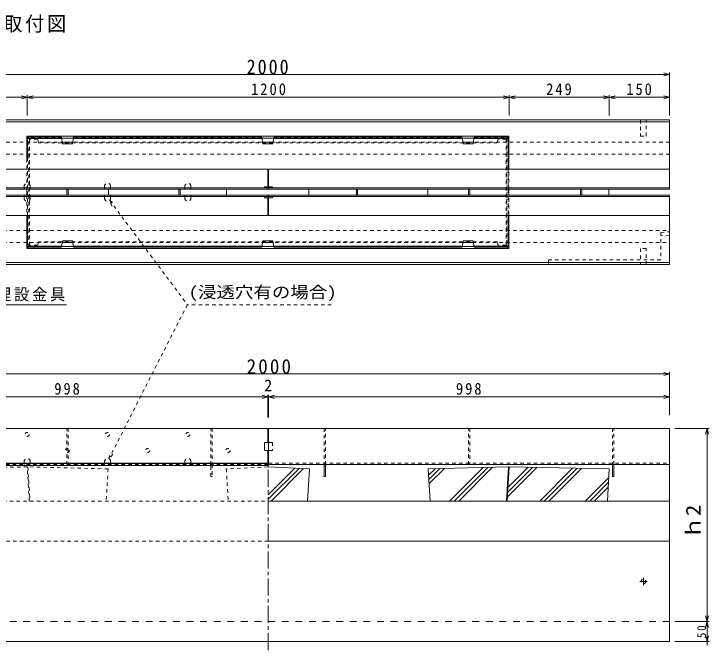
# Model space of a CAD drawing. Units: millimetres, scale not verified. Extents: x -2 to 7771, y -2 to 5790.
# Drawn here: x 6040 to 7771, y 4200 to 5783 of the extents above; entities that cross this region are included whole.
import ezdxf
from ezdxf.enums import TextEntityAlignment as Align

# ---------------------------------------------------------------- set-up
doc = ezdxf.new("R2010")
doc.units = ezdxf.units.MM
doc.header["$LTSCALE"] = 10
for name, pattern in [('USER1', [1.693334, 0.846667, -0.846667]), ('USER2', [6.773334, 4.233333, -0.846667, 0.846667, -0.846667]), ('USER3', [3.386666, 1.693333, -1.693333])]:
    doc.linetypes.add(name, pattern=pattern)
for name, color, linetype, lineweight in [('0-A', 132, 'Continuous', 5), ('0_2', 132, 'Continuous', 5), ('1', 132, 'Continuous', 5), ('3', 132, 'USER1', 5), ('8', 132, 'Continuous', 5)]:
    doc.layers.add(name, color=color, linetype=linetype, lineweight=lineweight)
doc.styles.add('ＭＳ ゴシック', font='')
doc.styles.get('ＭＳ ゴシック').set_extended_font_data('MS Gothic')

msp = doc.modelspace()

# ---------------------------------------------------------------- linework, layer by layer
at = {"layer": '0-A'}
for p, q in [((6673.49, 4586.47), (6739.59, 4652.58)), ((6750.39, 4652.06), (6673.49, 4575.16)), ((6680.45, 4570.81), (6761.18, 4651.53)), ((7072.89, 4635.42), (7088.71, 4651.24)), ((7100.31, 4651.53), (7073.56, 4624.78)), ((7074.23, 4614.13), (7111.92, 4651.82)), ((7125.1, 4570.81), (7208.52, 4654.24)), ((7220.13, 4654.53), (7136.41, 4570.81)), ((7147.73, 4570.81), (7231.73, 4654.82)), ((7269.09, 4580.95), (7342.57, 4654.44)), ((7331.48, 4654.66), (7269.79, 4592.97)), ((7270.5, 4604.99), (7320.38, 4654.88)), ((7431.29, 4652.65), (7349.45, 4570.81)), ((7360.77, 4570.81), (7442.38, 4652.43)), ((7453.47, 4652.21), (7372.08, 4570.81)), ((7462.59, 4570.81), (7521.23, 4629.45)), ((7520.53, 4617.43), (7473.9, 4570.81)), ((7485.22, 4570.81), (7519.82, 4605.41))]:
    msp.add_line(p, q, dxfattribs=at)
at = {"layer": '0_2'}
for p, q in [((5674.49, 5632.64), (7672.49, 5632.64)), ((7672.49, 5632.64), (7658, 5636.52)), ((7658, 5628.76), (7672.49, 5632.64)), ((7672.49, 5637.64), (7672.49, 5530)), ((5642.49, 5575.81), (7672.49, 5575.81)), ((6087.98, 5579.69), (6059, 5571.93)), ((6059, 5579.69), (6087.98, 5571.93)), ((6073.49, 5530), (6073.49, 5580.81)), ((7259, 5579.69), (7287.98, 5571.93)), ((7287.98, 5579.69), (7259, 5571.93)), ((7273.49, 5530), (7273.49, 5580.81)), ((7508, 5571.93), (7536.98, 5579.69)), ((7536.98, 5571.93), (7508, 5579.69)), ((7522.49, 5580.81), (7522.49, 5530)), ((7672.49, 5575.81), (7658, 5579.69)), ((7658, 5571.93), (7672.49, 5575.81)), ((7672.49, 5514.28), (5674.49, 5514.28)), ((6075.36, 5476.41), (6072.49, 5479.28)), ((6072.49, 5479.28), (6072.49, 5421.78)), ((6072.49, 5479.28), (7272.49, 5479.28)), ((6188.68, 5474.28), (6159.3, 5474.28)), ((6657.8, 5474.28), (6687.18, 5474.28)), ((7156.3, 5474.28), (7185.68, 5474.28)), ((7272.49, 5479.28), (7269.63, 5476.41)), ((7272.49, 5396.77), (7272.49, 5479.28)), ((6072.49, 5281.78), (6072.49, 5199.27)), ((7272.49, 5199.27), (7272.49, 5281.78)), ((6072.49, 5199.27), (6075.36, 5202.14)), ((7272.49, 5199.27), (6072.49, 5199.27)), ((6159.3, 5204.27), (6188.68, 5204.27)), ((6657.8, 5204.27), (6687.18, 5204.27)), ((7156.3, 5204.27), (7185.68, 5204.27)), ((7269.63, 5202.14), (7272.49, 5199.27)), ((5674.49, 5164.28), (7672.49, 5164.28)), ((6171.32, 5059.53), (5812.97, 5059.53)), ((7672.49, 4887.01), (5674.49, 4887.01)), ((7672.49, 4887.01), (7658, 4890.9)), ((7658, 4883.13), (7672.49, 4887.01)), ((7672.49, 4784.37), (7672.49, 4892.01)), ((5642.49, 4830.19), (7672.49, 4830.19)), ((6672.49, 4830.19), (6658, 4834.07)), ((6658, 4826.3), (6672.49, 4830.19)), ((6672.49, 4778.88), (6672.49, 4835.19)), ((6674.49, 4835.19), (6674.49, 4778.88)), ((6674.49, 4830.19), (6688.98, 4834.07)), ((6688.98, 4826.3), (6674.49, 4830.19)), ((7672.49, 4830.19), (7658, 4834.07)), ((7658, 4826.3), (7672.49, 4830.19)), ((7685.83, 4751.76), (7771.01, 4751.76)), ((7761.95, 4737.27), (7765.83, 4751.76)), ((7765.83, 4751.76), (7765.83, 4211.83)), ((7765.83, 4751.76), (7769.71, 4737.27)), ((5674.49, 4659.32), (6673.49, 4659.32)), ((7672.49, 4470.81), (6673.49, 4470.81)), ((7769.72, 4256.32), (7761.95, 4285.3)), ((7769.71, 4285.3), (7761.95, 4256.32)), ((7685.83, 4270.81), (7771.01, 4270.81)), ((7765.83, 4220.81), (7761.95, 4235.3)), ((7769.72, 4235.3), (7765.83, 4220.81)), ((7771.01, 4220.81), (7685.83, 4220.81))]:
    msp.add_line(p, q, dxfattribs=at)
at = {"layer": '0_2', "color": 92}
for p, q in [((7672.49, 5519.28), (5674.49, 5519.28)), ((7672.49, 5346.78), (7672.49, 5519.28)), ((6276.06, 5331.78), (6276.06, 5346.78)), ((6569.99, 5346.78), (6569.99, 5331.78)), ((6774.99, 5346.78), (6774.99, 5331.78)), ((7070.92, 5331.78), (7070.92, 5346.78)), ((7521.49, 5331.78), (7521.49, 5346.78)), ((7672.49, 5331.77), (7672.49, 5159.27)), ((7672.49, 5159.27), (5674.49, 5159.27)), ((5674.49, 4664.27), (6673.49, 4664.27)), ((7672.49, 4662.31), (7672.49, 4220.81)), ((6673.49, 4570.81), (7672.49, 4570.81)), ((7672.49, 4220.81), (5674.49, 4220.81))]:
    msp.add_line(p, q, dxfattribs=at)
at = {"layer": '0_2', "color": 7, "linetype": 'USER1'}
for p, q in [((7600.49, 5519.28), (7600.49, 5479.28)), ((7614.49, 5479.28), (7614.49, 5519.28)), ((7600.49, 5479.28), (7614.49, 5479.28)), ((7672.49, 5464.28), (5674.49, 5464.28)), ((6672.49, 5349.97), (6672.49, 5353.18)), ((6674.49, 5349.97), (6674.49, 5353.18)), ((6672.49, 5328.58), (6672.49, 5325.38)), ((6674.49, 5328.58), (6674.49, 5325.38)), ((5674.49, 5214.27), (7672.49, 5214.27)), ((7614.49, 5199.28), (7600.49, 5199.28)), ((7600.49, 5199.28), (7600.49, 5159.28)), ((7614.49, 5159.28), (7614.49, 5199.28)), ((6674.49, 4716.76), (6684.49, 4716.76)), ((6684.49, 4716.76), (6684.49, 4696.76)), ((6684.49, 4696.76), (6672.93, 4696.76)), ((6672.49, 4661.81), (5674.49, 4661.81)), ((6530.89, 4631.81), (6530.89, 4661.81)), ((6534.09, 4661.81), (6534.09, 4631.81)), ((6672.49, 4664.27), (6672.49, 4661.81)), ((6674.49, 4664.96), (7672.49, 4664.96)), ((6812.89, 4661.81), (6816.09, 4661.81)), ((7530.89, 4661.81), (7534.09, 4661.76)), ((6534.09, 4631.81), (6530.89, 4631.81)), ((5674.49, 4570.81), (6673.49, 4570.81))]:
    msp.add_line(p, q, dxfattribs=at)
at = {"layer": '0_2', "linetype": 'USER1'}
for p, q in [((6077.49, 5474.28), (6075.36, 5476.41)), ((6159.3, 5474.28), (6077.49, 5474.28)), ((6077.49, 5204.27), (6077.49, 5474.28)), ((6657.8, 5474.28), (6188.68, 5474.28)), ((6687.18, 5474.28), (7156.3, 5474.28)), ((7185.68, 5474.28), (7267.49, 5474.28)), ((7269.63, 5476.41), (7267.49, 5474.28)), ((7267.49, 5474.28), (7267.49, 5204.27)), ((5674.49, 5346.78), (7672.49, 5346.78)), ((7672.49, 5331.77), (5674.49, 5331.77)), ((6075.36, 5202.14), (6077.49, 5204.27)), ((6077.49, 5204.27), (6159.3, 5204.27)), ((6188.68, 5204.27), (6657.8, 5204.27)), ((6687.18, 5204.27), (7156.3, 5204.27)), ((7185.68, 5204.27), (7267.49, 5204.27)), ((7267.49, 5204.27), (7269.63, 5202.14)), ((6171.89, 4661.81), (6171.89, 4751.76)), ((6175.09, 4751.76), (6175.09, 4661.81)), ((6530.89, 4661.81), (6530.89, 4751.76)), ((6534.09, 4751.76), (6534.09, 4661.81)), ((6812.89, 4751.76), (6812.89, 4661.81)), ((6816.09, 4661.81), (6816.09, 4751.76)), ((7171.89, 4661.81), (7171.89, 4751.76)), ((7175.09, 4751.76), (7175.09, 4661.81)), ((7530.89, 4751.76), (7530.89, 4661.81)), ((7534.09, 4661.81), (7534.09, 4751.76)), ((6673.49, 4470.81), (5674.49, 4470.81))]:
    msp.add_line(p, q, dxfattribs=at)
at = {"layer": '0_2', "color": 7}
for p, q in [((6672.49, 5396.77), (5674.49, 5396.77)), ((6672.49, 5353.18), (6672.49, 5396.77)), ((6674.49, 5353.18), (6674.49, 5396.77)), ((6674.49, 5396.77), (7672.49, 5396.77)), ((7672.49, 5396.77), (7672.49, 5346.78)), ((7672.49, 5349.97), (5664.49, 5349.97)), ((6684.49, 5353.18), (6664.49, 5353.18)), ((6664.49, 5353.18), (6664.49, 5349.97)), ((6672.49, 5346.78), (6672.49, 5349.97)), ((6674.49, 5346.78), (6674.49, 5349.97)), ((6684.49, 5349.97), (6684.49, 5353.18)), ((5674.49, 5346.78), (6672.49, 5346.78)), ((5674.49, 5331.77), (6672.49, 5331.77)), ((6171.89, 5331.77), (6171.89, 5346.78)), ((6175.09, 5346.78), (6175.09, 5331.77)), ((6450.89, 5331.77), (6450.89, 5346.78)), ((6454.09, 5346.78), (6454.09, 5331.77)), ((6672.49, 5331.77), (6672.49, 5328.58)), ((7672.49, 5346.78), (6674.49, 5346.78)), ((7672.49, 5331.77), (6674.49, 5331.77)), ((6674.49, 5331.77), (6674.49, 5328.58)), ((6892.89, 5331.77), (6892.89, 5346.78)), ((6896.09, 5346.78), (6896.09, 5331.77)), ((7171.89, 5346.78), (7171.89, 5331.77)), ((7175.09, 5331.77), (7175.09, 5346.78)), ((7450.89, 5331.77), (7450.89, 5346.78)), ((7454.09, 5346.78), (7454.09, 5331.77)), ((7672.49, 5281.78), (7672.49, 5331.77)), ((5664.49, 5328.58), (7672.49, 5328.58)), ((6664.49, 5328.58), (6664.49, 5325.38)), ((6664.49, 5325.38), (6684.49, 5325.38)), ((6672.49, 5325.38), (6672.49, 5281.78)), ((6674.49, 5325.38), (6674.49, 5281.78)), ((6684.49, 5325.38), (6684.49, 5328.58)), ((6672.49, 5281.78), (5674.49, 5281.78)), ((6674.49, 5281.78), (7672.49, 5281.78)), ((5674.49, 4751.76), (6672.49, 4751.76)), ((6672.49, 4751.76), (6672.49, 4716.76)), ((7672.49, 4751.76), (6674.49, 4751.76)), ((6674.49, 4751.76), (6674.49, 4661.81)), ((7672.49, 4661.76), (7672.49, 4751.76)), ((6664.49, 4696.76), (6664.49, 4716.76)), ((6664.49, 4716.76), (6674.49, 4716.76)), ((6674.49, 4696.76), (6664.49, 4696.76)), ((6672.49, 4696.76), (6672.49, 4662.96)), ((6672.49, 4665.01), (5674.49, 4665.01)), ((6672.49, 4655.82), (6775.99, 4650.82)), ((6674.49, 4661.81), (6812.89, 4661.81)), ((6812.89, 4661.81), (6812.89, 4631.81)), ((6816.09, 4631.81), (6816.09, 4661.81)), ((6816.09, 4661.81), (7530.89, 4661.81)), ((7271.99, 4655.82), (7071.92, 4650.82)), ((7266.49, 4570.81), (7271.99, 4655.82)), ((7273.49, 4655.82), (7268.49, 4570.81)), ((7522.49, 4650.82), (7273.49, 4655.82)), ((7530.89, 4661.81), (7530.89, 4631.81)), ((7534.09, 4631.81), (7534.09, 4661.81)), ((7534.09, 4661.76), (7672.49, 4661.76)), ((6775.99, 4650.82), (6770.99, 4570.81)), ((7071.92, 4650.82), (7076.96, 4570.81)), ((7517.78, 4570.81), (7522.49, 4650.82)), ((6812.89, 4631.81), (6816.09, 4631.81)), ((7530.89, 4631.81), (7534.09, 4631.81))]:
    msp.add_line(p, q, dxfattribs=at)
at = {"layer": '0_2', "linetype": 'USER2'}
for p, q in [((6673.49, 4199.83), (6673.49, 4691.49)), ((7607.49, 4361.66), (7607.49, 4379.66)), ((7598.49, 4370.67), (7616.49, 4370.67))]:
    msp.add_line(p, q, dxfattribs=at)
at = {"layer": '0_2', "linetype": 'USER1'}
msp.add_circle((7607.49, 4370.67), 6, dxfattribs=at)
at = {"layer": '1'}
for p, q in [((6073.99, 5421.78), (6073.99, 5476.28)), ((6073.99, 5476.27), (6158.99, 5476.27)), ((6073.99, 5473.27), (6159.46, 5473.27)), ((6158.99, 5476.27), (6161.49, 5460.27)), ((6186.49, 5460.27), (6188.99, 5476.27)), ((6188.52, 5473.27), (6657.96, 5473.27)), ((6188.99, 5476.27), (6657.49, 5476.27)), ((6659.99, 5460.27), (6657.49, 5476.27)), ((6684.99, 5460.27), (6687.49, 5476.27)), ((6687.02, 5473.27), (7156.46, 5473.27)), ((7155.99, 5476.27), (6687.49, 5476.27)), ((7158.49, 5460.27), (7155.99, 5476.27)), ((7185.99, 5476.27), (7183.49, 5460.27)), ((7270.99, 5473.27), (7185.52, 5473.27)), ((7185.99, 5476.27), (7270.99, 5476.27)), ((7270.99, 5476.28), (7270.99, 5396.77)), ((6160.93, 5463.88), (6187.05, 5463.88)), ((6161.49, 5460.27), (6186.49, 5460.27)), ((6659.43, 5463.88), (6685.55, 5463.88)), ((6684.99, 5460.27), (6659.99, 5460.27)), ((7157.93, 5463.88), (7184.05, 5463.88)), ((7183.49, 5460.27), (7158.49, 5460.27)), ((6073.99, 5202.27), (6073.99, 5281.78)), ((7270.99, 5281.78), (7270.99, 5202.27)), ((6158.99, 5202.28), (6161.49, 5218.28)), ((6187.05, 5214.67), (6160.93, 5214.67)), ((6161.49, 5218.28), (6186.49, 5218.28)), ((6186.49, 5218.28), (6188.99, 5202.28)), ((6659.99, 5218.28), (6657.49, 5202.28)), ((6685.55, 5214.67), (6659.43, 5214.67)), ((6659.99, 5218.28), (6684.99, 5218.28)), ((6687.49, 5202.28), (6684.99, 5218.28)), ((7158.49, 5218.28), (7155.99, 5202.28)), ((7184.05, 5214.67), (7157.93, 5214.67)), ((7158.49, 5218.28), (7183.49, 5218.28)), ((7183.49, 5218.28), (7185.99, 5202.28)), ((6159.46, 5205.28), (6073.99, 5205.28)), ((6073.99, 5202.28), (6158.99, 5202.28)), ((6657.96, 5205.28), (6188.52, 5205.28)), ((6188.99, 5202.28), (6657.49, 5202.28)), ((6687.02, 5205.28), (7156.46, 5205.28)), ((7155.99, 5202.28), (6687.49, 5202.28)), ((7270.99, 5205.28), (7185.52, 5205.28)), ((7185.99, 5202.28), (7270.99, 5202.28))]:
    msp.add_line(p, q, dxfattribs=at)
at = {"layer": '1', "linetype": 'USER1'}
for p, q in [((6079.49, 5471.28), (6073.99, 5476.27)), ((6099.47, 5471.28), (6079.49, 5471.28)), ((6079.49, 5207.27), (6079.49, 5471.28)), ((6101.97, 5462.26), (6099.47, 5471.28)), ((7245.51, 5471.28), (7243.01, 5462.26)), ((7265.49, 5471.28), (7245.51, 5471.28)), ((7270.99, 5476.27), (7265.49, 5471.28)), ((7265.49, 5207.27), (7265.49, 5471.28)), ((7243.01, 5462.26), (6101.97, 5462.26)), ((6187.05, 5463.88), (6187.4, 5463.88)), ((7672.49, 5434.27), (5674.49, 5434.27)), ((6072.49, 5421.78), (6072.49, 5346.78)), ((6073.99, 5281.78), (6073.99, 5421.78)), ((7270.99, 5396.77), (7270.99, 5281.78)), ((7272.49, 5346.78), (7272.49, 5396.77)), ((6072.49, 5331.77), (6072.49, 5281.78)), ((7272.49, 5281.78), (7272.49, 5331.77)), ((5674.49, 5244.27), (7672.49, 5244.27)), ((6101.97, 5216.29), (6099.47, 5207.27)), ((7243.01, 5216.29), (6101.97, 5216.29)), ((7245.51, 5207.27), (7243.01, 5216.29)), ((6079.49, 5207.27), (6073.99, 5202.28)), ((6099.47, 5207.27), (6079.49, 5207.27)), ((7265.49, 5207.27), (7245.51, 5207.27)), ((7270.99, 5202.28), (7265.49, 5207.27))]:
    msp.add_line(p, q, dxfattribs=at)
at = {"layer": '1', "color": 7}
for p, q in [((6657.49, 5476.27), (6659.99, 5460.27)), ((6687.49, 5476.27), (6684.99, 5460.27)), ((6657.49, 5202.28), (6659.99, 5218.28)), ((6684.99, 5218.28), (6687.49, 5202.28))]:
    msp.add_line(p, q, dxfattribs=at)
at = {"layer": '1', "color": 92}
for p, q in [((6072.49, 5346.78), (6072.49, 5331.77)), ((7272.49, 5331.77), (7272.49, 5346.78))]:
    msp.add_line(p, q, dxfattribs=at)
at = {"layer": '3'}
for p, q in [((6065.99, 5346.78), (6065.99, 5354.28)), ((6080.99, 5354.28), (6080.99, 5346.78)), ((6265.99, 5354.28), (6265.99, 5346.78)), ((6280.99, 5346.78), (6280.99, 5354.28)), ((6465.99, 5354.28), (6465.99, 5346.78)), ((6480.99, 5346.78), (6480.99, 5354.28)), ((6065.99, 5331.77), (6065.99, 5324.27)), ((6080.99, 5324.27), (6080.99, 5331.77)), ((6265.99, 5331.77), (6265.99, 5324.27)), ((6280.99, 5324.27), (6280.99, 5331.77)), ((6465.99, 5331.77), (6465.99, 5324.27)), ((6480.99, 5324.27), (6480.99, 5331.77)), ((6278.79, 5318.97), (6472.19, 5059.53)), ((6278.79, 5318.97), (6290.57, 5309.68)), ((6284.34, 5305.03), (6278.79, 5318.97)), ((7650.49, 5239.56), (7671.49, 5241.17)), ((7650.49, 5239.56), (7650.49, 5170.78)), ((7671.49, 5230.77), (7650.49, 5232.24)), ((7650.49, 5170.78), (7371.49, 5170.78)), ((7371.49, 5170.78), (7371.49, 5159.27)), ((6472.19, 5059.53), (6276.89, 4675.95)), ((6830.55, 5059.53), (6472.19, 5059.53)), ((6276.89, 4675.95), (6280.01, 4690.62)), ((6286.93, 4687.1), (6276.89, 4675.95)), ((6065.99, 4661.76), (6065.99, 4669.26)), ((6080.99, 4669.26), (6080.99, 4661.76)), ((6265.99, 4661.76), (6265.99, 4669.26)), ((6280.99, 4669.26), (6280.99, 4661.76)), ((6465.99, 4669.26), (6465.99, 4661.76)), ((6480.99, 4661.76), (6480.99, 4669.26))]:
    msp.add_line(p, q, dxfattribs=at)
at = {"layer": '3', "color": 7}
for p, q in [((6073.49, 4655.82), (5824.49, 4650.82)), ((6078.49, 4570.81), (6073.49, 4655.82)), ((6275.06, 4650.82), (6074.99, 4655.82)), ((6074.99, 4655.82), (6080.49, 4570.81)), ((6672.49, 4655.82), (6568.99, 4650.82)), ((6275.06, 4650.82), (6270.02, 4570.81)), ((6568.99, 4650.82), (6573.99, 4570.81))]:
    msp.add_line(p, q, dxfattribs=at)
at = {"layer": '3'}
for centre in [(6073.49, 4736.76), (6273.49, 4736.76), (6473.49, 4736.76), (6173.49, 4696.76), (6373.49, 4696.76), (6573.49, 4696.76)]:
    msp.add_circle(centre, 5, dxfattribs=at)
for centre, start, end in [((6073.49, 5354.28), 0, 180), ((6273.49, 5354.28), 0, 180), ((6473.49, 5354.28), 0, 180), ((6073.49, 5324.27), 180, 0), ((6273.49, 5324.27), 180, 0), ((6473.49, 5324.27), 180, 0), ((6073.49, 4669.26), 0, 180), ((6273.49, 4669.26), 0, 180), ((6473.49, 4669.26), 0, 180)]:
    msp.add_arc(centre, 7.5, start, end, dxfattribs=at)
at = {"layer": '8', "linetype": 'USER3'}
msp.add_line((7672.49, 4270.81), (5674.49, 4270.81), dxfattribs=at)

# ---------------------------------------------------------------- texts
at = {"layer": '0_2', "color": 7, "style": 'ＭＳ ゴシック'}
msp.add_text('2', height=29.33, dxfattribs=at).set_placement((6663.49, 4835.19), align=Align.BOTTOM_LEFT)
at = {"layer": '0_2', "color": 92, "style": 'ＭＳ ゴシック', "width": 1.15}
msp.add_text('ｈ2', height=36.66, rotation=90, dxfattribs=at).set_placement((7760.83, 4475.78), align=Align.BOTTOM_LEFT)
at = {"layer": '0_2', "color": 92, "char_height": 36.66, "attachment_point": 7, "style": 'ＭＳ ゴシック'}
for s, insert in [('\\T1.15;\\W0.95;仕様：15㎜ｽﾘｯﾄｱﾝｸﾞﾙ取付図', (5494.94, 5736.49)), ('\\T1.22;\\W0.9;2000', (6619.74, 5632.64)), ('\\T1.22;\\W0.95;2000', (6619.74, 4887.01))]:
    msp.add_mtext(s, dxfattribs=dict(at, insert=insert))
at = {"layer": '0_2', "color": 7, "char_height": 29.33, "attachment_point": 7, "style": 'ＭＳ ゴシック'}
for s, insert in [('\\T1.28;\\W0.9;1200', (6630.74, 5580.81)), ('\\T1.27;\\W0.9;249', (7365.49, 5580.81)), ('\\T1.27;\\W0.9;150', (7564.99, 5580.81)), ('\\T1.18;\\W0.95;ｼﾞｮｲﾝﾄ用埋設金具', (5816.32, 5067.28)), ('\\T1.27;\\W0.9;998', (6140.99, 4835.19)), ('\\T1.27;\\W0.9;998', (7140.99, 4835.19))]:
    msp.add_mtext(s, dxfattribs=dict(at, insert=insert))
at = {"layer": '3', "color": 7, "style": 'ＭＳ ゴシック', "width": 1.15}
msp.add_text('(浸透穴有の場合)', height=29.33, dxfattribs=at).set_placement((6475.55, 5067.28), align=Align.BOTTOM_LEFT)
at = {"layer": '8', "color": 7, "insert": (7763.42, 4229.56), "char_height": 21.99, "attachment_point": 7, "rotation": 90, "style": 'ＭＳ ゴシック'}
msp.add_mtext('\\T1.36;\\W0.9;50', dxfattribs=at)

doc.saveas('drawing.dxf')
